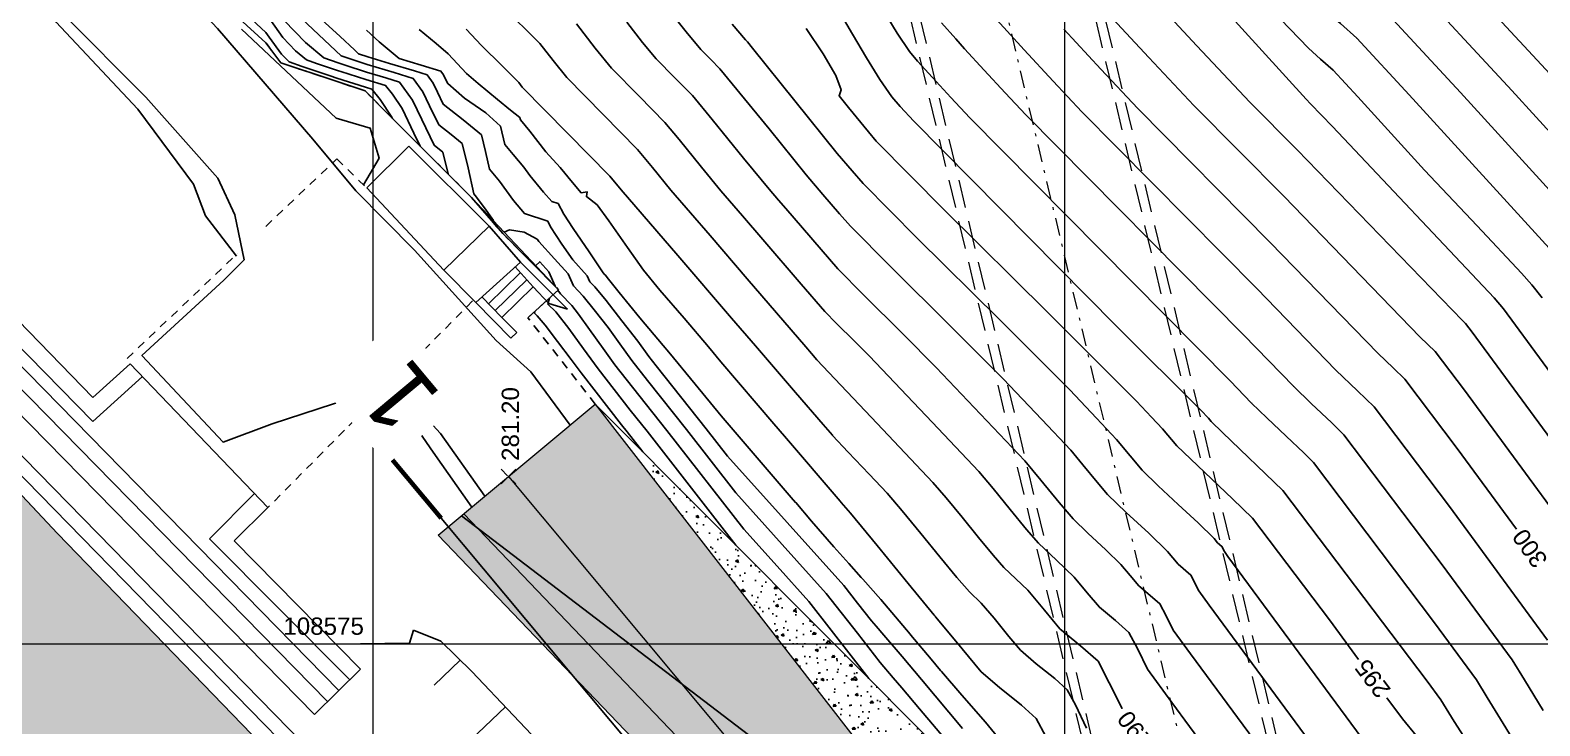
# Model space of a CAD drawing. Extents: x -427 to 62994, y 410 to 109394.
# Drawn here: x 62422.7 to 62477.3, y 109013.4 to 109038.5 of the extents above; entities that cross this region are included whole.
import ezdxf
from ezdxf.enums import TextEntityAlignment as Align

# ---------------------------------------------------------------- set-up
doc = ezdxf.new("R2018")
doc.units = 0
doc.header["$MEASUREMENT"] = 0
for name, pattern in [('DOT', [0.55, 0.3, -0.25]), ('TRATTEGGIATA', [19.05, 12.7, -6.35]), ('TRATTOPUNTO2', [12.7, 6.35, -3.175, 0, -3.175])]:
    doc.linetypes.add(name, pattern=pattern)
for name, color, linetype in [('-GZ-Bord route', 7, 'Continuous'), ('Bâti', 7, 'Continuous'), ('colore lago', 131, 'Continuous'), ('coordinate', 2, 'Continuous'), ('curve livello 1 m', 2, 'Continuous'), ('curve livello 1m', 2, 'Continuous'), ('curve livello 5 m', 7, 'Continuous'), ('curve livello 5m', 7, 'Continuous'), ('LIN010CO', 2, 'Continuous'), ('LIN018CO', 6, 'Continuous'), ('LIN025CO', 7, 'Continuous'), ('LIN035CO', 1, 'Continuous'), ('pendenze', 2, 'Continuous'), ('Per+Mod Surf', 7, 'Continuous'), ('SCALE', 2, 'Continuous'), ('scavo 1', 254, 'Continuous'), ('TalusHautBas', 7, 'Continuous'), ('TEXT018', 143, 'Continuous'), ('TEXT035', 1, 'Continuous'), ('TEXT050', 3, 'Continuous'), ('Tx   Talus', 7, 'Continuous')]:
    doc.layers.add(name, color=color, linetype=linetype)
doc.layers.add('Colori bordi', color=5, linetype='Continuous', plot=False)
doc.layers.add('no_plot', color=5, linetype='Continuous', plot=False)
doc.layers.add('LIN070CO', color=4, linetype='Continuous', lineweight=70)
doc.styles.add('ARIAL', font='arial.ttf')

# ---------------------------------------------------------------- blocks, each defined once
blk = doc.blocks.new('quote')
at = {"layer": 'LIN018CO'}
for p, q in [((0.001, 0.001), (-0.001, -0.001)), ((0.001, -0.001), (-0.001, 0.001))]:
    blk.add_line(p, q, dxfattribs=at)
at = {"layer": 'LIN035CO'}
for p, q in [((-0.013, 0.013), (-0.106, 0.106)), ((0.106, 0.106), (0.013, 0.013)), ((-0.013, -0.013), (-0.106, -0.106)), ((0.106, -0.106), (0.013, -0.013))]:
    blk.add_line(p, q, dxfattribs=at)
at = {"layer": 'TEXT035', "style": 'ARIAL'}
blk.add_attdef('VALORE', text='', height=0.25, dxfattribs=at).set_placement((0, 0.33), align=Align.CENTER)
blk = doc.blocks.new('*U49')
at = {"layer": 'LIN070CO'}
for p, q in [((1.66, 0.5), (1.66, 0)), ((1.66, 0), (0.16, 0))]:
    blk.add_line(p, q, dxfattribs=at)
at = {"layer": 'TEXT018', "lineweight": 30, "flags": 104}
blk.add_attdef('RIF1', text='', height=0.18, dxfattribs=at).set_placement((-46.516, -0.15), align=Align.TOP_LEFT)
blk.add_attdef('RIF2', text='', height=0.18, dxfattribs=at).set_placement((1.51, -0.15), align=Align.TOP_RIGHT)
at = {"layer": 'TEXT050', "lineweight": 30, "flags": 104}
blk.add_attdef('SEZ1', text='', height=0.4, dxfattribs=at).set_placement((-46.516, 0.15), align=Align.BOTTOM_LEFT)
blk.add_attdef('SEZ2', text='', height=0.4, dxfattribs=at).set_placement((1.51, 0.15), align=Align.BOTTOM_RIGHT)

msp = doc.modelspace()

# ---------------------------------------------------------------- hatches: boundary and pattern name
at = {"layer": 'colore lago', "ltscale": 2.5}
h = msp.add_hatch(color=256, dxfattribs=at)
h.dxf.hatch_style = 1
h.paths.add_polyline_path([(62403.499, 108977.658), (62404.097, 108976.694), (62408.916, 108969.059), (62412.513, 108963.385), (62414.029, 108963.649), (62417.111, 108961.802), (62420.321, 108958.422), (62420.36, 108949.694), (62427.644, 108939.064), (62433.439, 108931.59), (62435.62, 108928.82), (62504.445, 108928.82), (62502.417, 108930.828), (62500.274, 108930.602), (62498.589, 108931.324), (62497.131, 108932.113), (62495.338, 108933.017), (62493.613, 108933.634), (62491.905, 108934.167), (62489.707, 108934.754), (62487.784, 108935.2), (62486.027, 108935.577), (62484.36, 108936.084), (62482.854, 108936.418), (62481.303, 108936.879), (62479.592, 108937.814), (62478.241, 108939.125), (62476.939, 108940.292), (62475.735, 108941.798), (62474.248, 108943.738), (62472.032, 108946.318), (62469.668, 108948.981), (62467.569, 108951.889), (62465.279, 108954.634), (62463.088, 108957.246), (62461.001, 108959.854), (62459.301, 108962.127), (62457.985, 108964.093), (62456.379, 108966.017), (62455.3, 108967.229), (62454.247, 108968.775), (62453.447, 108970.675), (62453.016, 108973.053), (62452.406, 108974.905), (62451.638, 108977.403), (62450.902, 108979.29), (62450.747, 108979.687), (62450.034, 108981.375), (62449.575, 108982.899), (62451.055, 108983.353), (62451.145, 108985.883), (62451.918, 108987.768), (62451.47, 108991.694), (62446.435, 108996.988), (62437.346, 109006.227), (62431.087, 109012.674), (62423.709, 109020.312), (62417.08, 109027.37), (62407.871, 109037.702), (62404.726, 109041.749), (62403.499, 109043.471)])
at = {"layer": 'LIN010CO'}
h = msp.add_hatch(dxfattribs=at)
h.set_pattern_fill('AR-CONC', color=256, scale=0.15, angle=135.0001)
h.set_pattern_definition([(185.0001, (62534.6157, 109156.292), (-0.694212, 0.827327), [0.1125, -1.2375]), (130.0001, (62534.6157, 109156.292), (-0.650651, -0.944989), [0.09, -0.99]), (235.4515, (62534.5579, 109156.361), (-1.3448627, -0.117662), [0.09561, -1.051713]), (181.1843, (62534.4036, 109156.0799), (-0.956422, 1.307539), [0.16875, -1.85625]), (231.6357, (62534.3239, 109156.1889), (-2.024567, -0.041853), [0.143416, -1.57757]), (126.1842, (62534.4036, 109156.0799), (-2.024567, -0.041853), [0.135, -1.485]), (156.0001, (62534.3505, 109156.239), (-0.206075, 1.060157), [0.1125, -1.2375]), (101.0001, (62534.3505, 109156.239), (-1.027212, -0.511064), [0.09, -0.99]), (206.4515, (62534.3334, 109156.3274), (-1.233287, 0.549093), [0.09561, -1.051713]), (172.50008, (62534.6157, 109156.29204), (-0.36598425, -0.3401903), [0, -0.978, 0, -1.005, 0, -0.99375]), (142.50008, (62534.6157, 109156.29204), (-0.697364, -0.1393104), [0, -0.573, 0, -0.9555, 0, -0.37875]), (102.50008, (62534.85223, 109156.0555), (-0.542282, 0.5901265), [0, -0.375, 0, -1.17, 0, -1.5525]), (92.5001, (62534.9583, 109155.94945), (-0.7247404, 0.512384), [0, -0.4875, 0, -0.777, 0, -1.1025])])
h.paths.add_polyline_path([(62458.025, 109009.009), (62458.083, 109009.03), (62453.709, 109014.384), (62453.813, 109013.886, -0.559829), (62453.962, 109013.264, -0.014625), (62453.947, 109013.249), (62454.153, 109012.26), (62457.091, 109008.664), (62457.24, 109008.719)])
h.paths.add_polyline_path([(62453.706, 109014.397), (62453.709, 109014.384), (62458.083, 109009.03), (62458.796, 109009.294)])
h.paths.add_polyline_path([(62457.091, 109008.664), (62454.153, 109012.26), (62454.568, 109010.274), (62456.139, 109008.252), (62456.456, 109008.429)])
h.paths.add_polyline_path([(62453.813, 109013.886), (62453.709, 109014.384), (62453.661, 109014.443), (62445.225, 109022.901), (62444.938, 109022.678), (62453.057, 109012.221), (62453.734, 109012.774), (62454.153, 109012.26), (62453.947, 109013.249, -0.971171), (62453.432, 109013.794, -0.282192)])
at = {"layer": 'scavo 1'}
msp.add_hatch(color=256, dxfattribs=at).paths.add_polyline_path([(62456.122, 109008.269), (62475.399, 108984.673), (62478.98, 108979.345), (62481.414, 108976.114), (62483.586, 108973.826), (62484.512, 108972.379), (62485.555, 108971.51), (62487.205, 108970.149), (62489.579, 108968.527), (62492.177, 108965.611), (62492.614, 108964.77), (62493.112, 108963.56), (62493.895, 108962.421), (62494.998, 108961.247), (62497.311, 108958.792), (62498.592, 108957.44), (62499.553, 108956.123), (62501.154, 108954.238), (62502.56, 108952.134), (62503.684, 108950.529), (62504.965, 108949.01), (62506.216, 108947.64), (62507.377, 108945.883), (62507.497, 108945.109), (62508.152, 108943.5), (62509.076, 108942.458), (62510.475, 108940.939), (62511.995, 108939.479), (62512.775, 108938.524), (62510.749, 108936.833), (62506.863, 108941.485), (62502.977, 108946.135), (62502.056, 108945.366), (62478.786, 108973.22), (62477.628, 108972.253), (62467.329, 108984.58), (62466.637, 108985.369), (62465.011, 108987.22), (62466.235, 108988.243), (62453.412, 109003.591), (62437.477, 109020.248), (62443.147, 109024.985), (62454.891, 109009.858)])

# ---------------------------------------------------------------- linework, layer by layer
at = {"layer": '-GZ-Bord route', "flags": 128}
for points in [[(62395.466, 109069.587), (62398.281, 109067.764), (62403.487, 109063.645), (62408.257, 109061.156), (62413.594, 109055.824), (62417.806, 109051.029), (62422.848, 109045.782), (62426.343, 109041.942), (62429.497, 109038.562), (62432.941, 109034.562), (62434.492, 109032.689), (62436.614, 109030.554), (62439.562, 109027.286), (62440.816, 109026.154), (62442.24, 109024.228)], [(62396.257, 109064.627), (62400.856, 109060.501), (62404.928, 109056.709), (62409.904, 109051.83), (62415.051, 109047.467), (62419.781, 109042.728), (62423.9, 109039.089), (62426.902, 109036.078), (62429.507, 109033.158), (62430.121, 109031.821), (62430.459, 109030.198), (62429.721, 109029.467), (62426.765, 109026.74), (62429.697, 109023.605), (62431.468, 109024.273), (62435.899, 109025.72), (62437.559, 109023.916), (62439.161, 109021.656)]]:
    msp.add_lwpolyline(points, dxfattribs=at)
at = {"layer": 'Bâti', "linetype": 'Continuous'}
for p, q in [((62434.89, 109032.8), (62436.413, 109034.31)), ((62436.413, 109034.31), (62439.318, 109031.421)), ((62437.672, 109029.823), (62434.89, 109032.8)), ((62439.318, 109031.421), (62437.672, 109029.823)), ((62439.318, 109031.421), (62440.445, 109030.118)), ((62420.128, 109030.223), (62424.991, 109025.221)), ((62433.884, 109014.632), (62418.974, 109029.832)), ((62424.989, 109024.358), (62419.303, 109030.155)), ((62438.829, 109028.66), (62437.672, 109029.823)), ((62440.905, 109029.22), (62440.252, 109029.944)), ((62440.445, 109030.118), (62442.143, 109028.418)), ((62433.477, 109014.233), (62418.567, 109029.433)), ((62440.905, 109029.22), (62441.467, 109028.623)), ((62418.093, 109028.968), (62433.003, 109013.768)), ((62440.096, 109027.363), (62438.829, 109028.66)), ((62439.776, 109028.12), (62439.053, 109028.863)), ((62442.143, 109028.418), (62441.467, 109028.623)), ((62439.776, 109028.12), (62440.31, 109027.573)), ((62440.096, 109027.363), (62440.31, 109027.573)), ((62423.709, 109020.312), (62417.08, 109027.37)), ((62424.991, 109025.221), (62426.34, 109026.441)), ((62426.34, 109026.441), (62431.32, 109021.245)), ((62424.989, 109024.358), (62426.783, 109025.98)), ((62430.836, 109021.751), (62429.211, 109020.116)), ((62431.32, 109021.245), (62430.099, 109020.044)), ((62431.087, 109012.674), (62423.709, 109020.312)), ((62429.211, 109020.116), (62434.282, 109015.022)), ((62430.099, 109020.044), (62434.667, 109015.4)), ((62434.667, 109015.4), (62433.003, 109013.768))]:
    msp.add_line(p, q, dxfattribs=at)
at = {"layer": 'Bâti', "linetype": 'DOT'}
for p, q in [((62431.245, 109031.409), (62433.804, 109033.846)), ((62433.804, 109033.846), (62434.89, 109032.8)), ((62426.234, 109026.636), (62430.218, 109030.431)), ((62438.715, 109028.716), (62434.085, 109024.038)), ((62434.085, 109024.038), (62431.32, 109021.245))]:
    msp.add_line(p, q, dxfattribs=at)
at = {"layer": 'Bâti', "linetype": 'Continuous', "flags": 128}
for points in [[(62393.89, 109057.143), (62402.217, 109045.537), (62411.155, 109034.698), (62421.046, 109023.772), (62441.825, 109002.52), (62454.443, 108989.186), (62454.831, 108989.539), (62442.203, 109002.883), (62421.428, 109024.131), (62411.552, 109035.04), (62402.632, 109045.857), (62394.061, 109057.803), (62398.023, 109060.238)], [(62431.245, 109038.046), (62430.276, 109038.919)], [(62430.368, 109038.539), (62433.781, 109035.317), (62435.015, 109034.964), (62435.337, 109033.873), (62434.778, 109032.913)]]:
    msp.add_lwpolyline(points, dxfattribs=at)
at = {"layer": 'Colori bordi', "linetype": 'Continuous', "lineweight": 0, "flags": 128}
msp.add_lwpolyline([(62470.616, 108966.48), (62469.87, 108969.607), (62456.509, 108985.599), (62456.633, 108985.7), (62456.419, 108985.949), (62451.694, 108991.459), (62446.435, 108996.988), (62437.346, 109006.227), (62431.087, 109012.674), (62423.709, 109020.312), (62417.08, 109027.37), (62407.871, 109037.702), (62404.726, 109041.749), (62403.499, 109043.471), (62403.499, 108977.658), (62404.097, 108976.694), (62408.916, 108969.059), (62412.513, 108963.385)], dxfattribs=at)
at = {"layer": 'coordinate', "linetype": 'Continuous', "lineweight": 0}
for p, q in [((62435.112, 109126.32), (62435.112, 108928.82)), ((62460.112, 109126.32), (62460.112, 108928.82)), ((62403.499, 109016.319), (62546.999, 109016.319))]:
    msp.add_line(p, q, dxfattribs=at)
at = {"layer": 'curve livello 1 m'}
msp.add_line((62455.658, 109038.766), (62456.176, 109038.185), dxfattribs=at)
at = {"layer": 'curve livello 1 m', "flags": 128}
for points in [[(62455.554, 109054.972), (62456.137, 109054.528), (62457.03, 109053.833), (62457.96, 109053.073), (62458.893, 109052.293), (62459.548, 109051.727), (62460.226, 109051.074), (62460.953, 109050.37), (62461.233, 109050.124), (62461.733, 109049.557), (62462.56, 109048.595), (62463.278, 109047.769), (62464.891, 109045.98), (62466.489, 109044.23), (62467.824, 109042.792), (62468.641, 109041.94), (62469.279, 109041.353), (62470.077, 109040.658), (62470.879, 109039.961), (62471.527, 109039.366), (62474.423, 109036.248), (62478.27, 109032.027)], [(62447.514, 109052.908), (62448.709, 109051.849), (62450.172, 109050.553), (62452.642, 109048.45), (62454.513, 109046.9), (62455.129, 109046.44), (62455.687, 109046.021), (62456.348, 109045.42), (62456.694, 109044.875), (62457.065, 109044.282), (62457.653, 109043.573), (62458.664, 109042.423), (62459.99, 109040.951), (62461.524, 109039.275), (62463.159, 109037.512), (62464.787, 109035.781), (62468.031, 109032.503), (62472.964, 109027.41), (62473.506, 109026.889), (62474.567, 109025.484), (62480.143, 109017.897)], [(62456.513, 109050.807), (62457.007, 109050.394), (62458.172, 109049.389), (62458.746, 109048.834), (62459.354, 109048.301), (62459.697, 109047.908), (62460.133, 109047.404), (62462.776, 109044.472), (62465.396, 109041.603), (62467.583, 109039.247), (62468.923, 109037.849), (62469.367, 109037.453), (62469.815, 109037.054), (62470.71, 109036.09), (62473.121, 109033.444), (62475.019, 109031.431), (62476.628, 109029.719), (62476.997, 109029.294), (62477.372, 109028.826)], [(62456.618, 109048.967), (62457.483, 109048.22), (62457.643, 109048.066), (62458.064, 109047.699), (62458.414, 109047.39), (62458.561, 109047.221), (62465.658, 109039.507), (62468.837, 109036.007), (62468.998, 109035.844), (62469.795, 109035.022), (62475.632, 109028.821), (62475.972, 109028.429), (62478.84, 109024.53)], [(62481.429, 109018.618), (62474.838, 109027.587), (62474.606, 109027.894), (62474.488, 109028.008), (62468.515, 109034.173), (62466.812, 109035.894), (62464.892, 109037.936), (62462.964, 109040.015), (62461.155, 109041.992), (62459.591, 109043.728), (62458.399, 109045.084), (62457.705, 109045.92), (62457.705, 109045.92), (62457.394, 109046.414), (62457.092, 109046.707), (62456.635, 109047.104), (62456.635, 109047.104), (62456.188, 109047.439), (62455.221, 109048.24)], [(62478.135, 109036.405), (62473.238, 109041.678)], [(62478.919, 109033.43), (62476.279, 109036.327), (62472.382, 109040.522)], [(62445.822, 109039.215), (62446.434, 109038.439), (62446.964, 109037.808), (62447.32, 109037.446), (62447.654, 109037.106), (62449.435, 109034.935), (62450.774, 109033.274), (62451.378, 109032.557), (62451.971, 109031.868), (62452.375, 109031.412), (62453.816, 109029.955), (62456.01, 109027.781), (62457.886, 109025.901), (62459.286, 109024.423), (62460.332, 109023.318), (62460.776, 109022.789), (62461.286, 109022.163), (62461.667, 109021.715), (62462.34, 109021.062), (62463.155, 109020.313), (62463.829, 109019.659), (62464.218, 109019.194), (62464.676, 109018.805), (62464.966, 109018.233), (62465.339, 109017.721), (62469.125, 109012.586)], [(62476.781, 109009.483), (62474.188, 109013.512), (62474.188, 109013.512), (62473.71, 109014.295), (62473.214, 109014.969), (62468.005, 109021.866), (62465.825, 109023.963), (62465.415, 109024.353), (62465.31, 109024.479), (62465.228, 109024.566), (62465.118, 109024.682), (62461.969, 109027.831), (62454.663, 109035.214), (62454.167, 109035.748), (62453.865, 109036.092), (62453.865, 109036.092), (62453.436, 109036.718), (62452.952, 109037.505), (62452.446, 109038.362), (62451.951, 109039.199)], [(62476.455, 109012.629), (62475.959, 109013.437), (62475.389, 109014.382), (62474.997, 109015.015), (62474.997, 109015.015), (62473.485, 109017.072), (62469.105, 109022.871), (62468.754, 109023.219), (62468.123, 109023.82), (62467.424, 109024.485), (62466.869, 109025.022), (62466.869, 109025.022), (62466.095, 109025.821), (62456.687, 109035.328), (62455.995, 109036.067), (62455.332, 109036.789), (62454.801, 109037.381), (62454.505, 109037.73), (62454.505, 109037.73), (62454.06, 109038.389), (62453.555, 109039.223)], [(62434.886, 109038.501), (62435.34, 109038.084), (62436.063, 109037.475), (62436.854, 109037.242), (62437.572, 109037.016), (62437.665, 109036.888), (62437.73, 109036.751), (62437.818, 109036.569), (62438.426, 109036.048), (62439.198, 109035.513), (62439.728, 109035.03), (62439.883, 109034.369), (62440.178, 109034.012), (62440.571, 109033.547), (62440.787, 109033.246), (62441.282, 109032.64), (62441.584, 109032.313), (62441.806, 109032.237), (62442.009, 109031.847), (62442.354, 109031.328), (62442.925, 109030.49), (62443.413, 109029.764), (62443.465, 109029.683), (62443.518, 109029.642), (62443.575, 109029.562), (62444.01, 109029.021), (62444.761, 109028.108), (62445.603, 109027.097), (62445.806, 109026.86), (62446.76, 109025.702), (62447.704, 109024.558), (62448.058, 109024.144), (62450.232, 109021.614), (62450.389, 109021.431), (62450.393, 109021.427), (62450.965, 109020.751), (62451.772, 109019.822), (62452.316, 109019.219), (62452.763, 109018.722), (62452.817, 109018.652), (62453.475, 109017.915), (62454.526, 109016.664), (62454.551, 109016.636), (62455.285, 109015.761), (62455.631, 109015.36), (62455.661, 109015.323), (62456.396, 109014.467), (62457.248, 109013.484), (62457.691, 109012.96)], [(62436.784, 109038.532), (62437.403, 109038.019), (62437.831, 109037.651), (62438.499, 109036.939), (62438.917, 109036.579), (62439.612, 109035.997), (62440.089, 109035.614), (62440.422, 109035.344), (62440.442, 109035.259), (62440.788, 109034.846), (62441.366, 109034.1), (62441.875, 109033.541), (62442.322, 109033.001), (62442.639, 109032.623), (62442.859, 109032.652), (62442.828, 109032.485), (62443.219, 109032.183), (62443.642, 109031.609), (62444.309, 109030.646), (62444.897, 109029.823), (62445.486, 109029.108), (62446.357, 109028.088), (62447.239, 109027.055), (62447.69, 109026.509), (62449.604, 109024.273), (62449.986, 109023.829), (62451.996, 109021.48), (62452.037, 109021.427), (62452.289, 109021.133), (62452.37, 109021.039), (62453.332, 109019.874), (62454.455, 109018.498), (62455.402, 109017.351), (62455.428, 109017.321), (62455.451, 109017.295), (62456.175, 109016.411), (62457.094, 109015.311), (62457.76, 109014.736), (62458.56, 109014.097), (62459.083, 109013.624), (62459.438, 109012.973)], [(62438.484, 109038.535), (62439.037, 109037.948), (62439.782, 109037.209), (62440.386, 109036.605), (62440.512, 109036.447), (62442.147, 109034.784), (62443.68, 109033.223), (62444.08, 109032.736), (62446.13, 109030.355), (62448.076, 109028.094), (62448.938, 109027.092), (62450.388, 109025.406), (62451.382, 109024.248), (62451.72, 109023.856), (62451.727, 109023.847), (62452.289, 109023.243), (62453.052, 109022.454), (62453.694, 109021.769), (62454.246, 109021.122), (62454.913, 109020.309), (62455.602, 109019.464), (62456.218, 109018.716), (62456.67, 109018.197), (62457.095, 109017.793), (62457.563, 109017.241), (62458.094, 109016.58), (62458.519, 109016.087), (62459.082, 109015.601), (62459.759, 109015.06), (62460.202, 109014.66), (62460.502, 109014.109), (62460.898, 109013.271)], [(62442.473, 109038.729), (62443.147, 109037.856), (62443.738, 109037.127), (62444.733, 109036.115), (62445.667, 109035.164), (62446.177, 109034.551), (62446.988, 109033.554), (62447.691, 109032.698), (62448.47, 109031.793), (62449.209, 109030.934), (62450.596, 109029.321), (62451.449, 109028.329), (62451.872, 109027.902), (62452.515, 109027.265), (62453.065, 109026.714), (62455.324, 109024.327), (62457.013, 109022.543), (62457.529, 109021.935), (62458.148, 109021.177), (62458.738, 109020.455), (62459.169, 109019.956), (62459.815, 109019.341), (62460.462, 109018.726), (62460.931, 109018.162), (62461.368, 109017.641), (62461.947, 109017.156), (62462.439, 109016.732), (62462.754, 109016.122), (62463.114, 109015.399), (62463.985, 109014.203), (62465.907, 109011.595)], [(62444.288, 109038.789), (62444.86, 109038.058), (62445.351, 109037.468), (62446.027, 109036.78), (62446.661, 109036.135), (62447.374, 109035.275), (62448.511, 109033.878), (62449.497, 109032.679), (62449.64, 109032.513), (62449.776, 109032.355), (62450.031, 109032.058), (62451.912, 109029.871), (62452.844, 109028.929), (62454.263, 109027.523), (62455.475, 109026.308), (62457.305, 109024.375), (62458.673, 109022.931), (62459.253, 109022.239), (62459.919, 109021.422), (62460.418, 109020.835), (62460.956, 109020.313), (62461.607, 109019.715), (62462.146, 109019.192), (62462.481, 109018.79), (62462.793, 109018.417), (62463.206, 109018.071), (62463.558, 109017.769), (62463.782, 109017.332), (62464.04, 109016.816), (62464.662, 109015.962), (62467.516, 109012.09)], [(62448.096, 109038.716), (62448.577, 109038.148), (62448.613, 109038.111), (62448.647, 109038.076), (62448.83, 109037.854), (62451.897, 109034.048), (62452.433, 109033.414), (62452.837, 109032.954), (62454.788, 109030.981), (62457.758, 109028.039), (62460.297, 109025.495), (62461.267, 109024.471), (62461.992, 109023.705), (62462.479, 109023.118), (62462.917, 109022.594), (62463.493, 109022.026), (62464.214, 109021.361), (62464.934, 109020.696), (62465.513, 109020.125), (62465.642, 109019.971), (62465.795, 109019.841), (62465.891, 109019.651), (62466.015, 109019.48), (62470.833, 109012.945)], [(62457.661, 109038.87), (62458.645, 109037.795), (62459.693, 109036.664), (62460.737, 109035.554), (62467.063, 109029.162), (62469.917, 109026.216), (62470.695, 109025.47), (62471.306, 109024.88), (62474.026, 109021.278), (62477.57, 109016.456)], [(62477.405, 109013.906), (62476.731, 109015.02), (62476.283, 109015.736), (62476.283, 109015.736), (62473.755, 109019.175), (62470.205, 109023.875), (62469.767, 109024.305), (62469.027, 109025.008), (62468.393, 109025.619), (62468.393, 109025.619), (62466.579, 109027.491), (62458.712, 109035.441), (62457.96, 109036.241), (62457.205, 109037.055), (62456.496, 109037.83), (62456.176, 109038.185)], [(62434.443, 109037.787), (62434.588, 109037.652), (62434.926, 109037.538), (62435.711, 109037.3), (62436.616, 109037.03), (62437.071, 109036.887), (62437.291, 109036.582), (62437.447, 109036.259), (62437.655, 109035.827), (62438.376, 109035.256), (62439.033, 109034.716), (62439.179, 109034.119), (62439.324, 109033.478), (62439.692, 109033.038), (62440.194, 109032.339), (62440.587, 109031.879), (62441.43, 109031.593), (62441.534, 109031.391), (62441.939, 109030.761), (62442.34, 109030.196), (62442.858, 109029.621), (62442.954, 109029.407), (62443.128, 109029.224), (62443.538, 109028.727), (62444.115, 109027.999), (62444.686, 109027.259), (62445.086, 109026.705), (62445.347, 109026.371), (62447.157, 109024.093), (62447.932, 109023.098), (62450.086, 109020.704), (62452.13, 109018.433), (62452.628, 109017.794), (62453.131, 109017.149), (62453.302, 109016.958), (62453.575, 109016.633), (62454.236, 109015.864), (62454.936, 109015.031), (62456.426, 109013.256)], [(62435.821, 109035.308), (62435.796, 109035.36), (62435.379, 109035.994), (62435.069, 109036.369), (62435.069, 109036.369), (62434.84, 109036.438), (62433.814, 109036.771)], [(62440.995, 109029.997), (62441.14, 109030.128), (62441.469, 109029.762), (62441.696, 109029.252)], [(62453.04, 109015.066), (62451.673, 109016.818), (62450.864, 109017.854), (62449.72, 109019.126), (62448.515, 109020.466), (62445.731, 109024.036), (62444.724, 109025.304), (62443.862, 109026.408), (62443.438, 109026.991), (62442.946, 109027.679), (62442.54, 109028.237), (62442.54, 109028.237), (62442.297, 109028.544), (62441.89, 109028.969), (62441.831, 109029.055), (62441.8, 109029.099)], [(62441.494, 109028.819), (62441.443, 109028.648), (62441.438, 109028.603), (62441.72, 109028.325), (62442.198, 109027.715), (62442.723, 109026.987), (62443.249, 109026.259), (62444.413, 109024.771), (62445.019, 109024.008), (62448.231, 109019.888)], [(62440.962, 109028.333), (62440.955, 109028.272), (62441.049, 109028.179), (62441.333, 109027.832), (62441.79, 109027.247), (62442.284, 109026.599), (62442.637, 109026.111), (62444.101, 109024.238), (62444.306, 109023.98), (62444.867, 109023.261)]]:
    msp.add_lwpolyline(points, dxfattribs=at)
at = {"layer": 'curve livello 1m', "flags": 128}
for points in [[(62434.106, 109037.242), (62433.855, 109037.324), (62433.339, 109037.506), (62433.339, 109037.506), (62432.681, 109038.051), (62431.902, 109038.851), (62431.902, 109038.851), (62431.612, 109039.265), (62431.564, 109039.321), (62431.374, 109039.404), (62431.245, 109039.531)], [(62431.245, 109038.421), (62430.218, 109039.364)], [(62431.245, 109039.106), (62431.567, 109038.645), (62431.853, 109038.24), (62432.32, 109037.76), (62432.715, 109037.433), (62433.074, 109037.302), (62433.869, 109037.035), (62433.959, 109037.006)], [(62432.856, 109039.249), (62433.929, 109038.268), (62434.443, 109037.787)], [(62433.814, 109036.771), (62433.569, 109036.851), (62432.551, 109037.192), (62432.091, 109037.36), (62432.091, 109037.36), (62431.804, 109037.629), (62431.366, 109038.247), (62431.245, 109038.421)], [(62433.959, 109037.006), (62434.862, 109036.713), (62435.569, 109036.498), (62435.826, 109036.189), (62436.17, 109035.666), (62436.596, 109034.781), (62436.825, 109034.306)], [(62437.828, 109033.304), (62437.644, 109034.088), (62437.328, 109034.343), (62436.88, 109035.273), (62436.544, 109035.971), (62436.07, 109036.628), (62435.579, 109036.778), (62434.883, 109036.988), (62434.883, 109036.988), (62434.106, 109037.242)]]:
    msp.add_lwpolyline(points, dxfattribs=at)
at = {"layer": 'curve livello 5 m', "flags": 128}
for points in [[(62456.021, 109052.944), (62456.655, 109052.426), (62457.95, 109051.344), (62458.86, 109050.558), (62458.86, 109050.558), (62459.337, 109050.098), (62459.85, 109049.602), (62459.85, 109049.602), (62460.294, 109049.212), (62460.639, 109048.821), (62461.209, 109048.157), (62461.706, 109047.587), (62461.706, 109047.587), (62463.833, 109045.226), (62465.943, 109042.917), (62467.703, 109041.019), (62468.782, 109039.895), (62468.782, 109039.895), (62469.367, 109039.364), (62470.078, 109038.747), (62470.671, 109038.21), (62470.671, 109038.21), (62472.567, 109036.169), (62477.62, 109030.623)], [(62438.418, 109040.732), (62441.141, 109038.021), (62441.629, 109037.41), (62442.125, 109036.787), (62442.125, 109036.787), (62443.44, 109035.449), (62444.674, 109034.194), (62445.214, 109033.537), (62445.886, 109032.717), (62445.886, 109032.717), (62447.3, 109031.074), (62448.643, 109029.514), (62450.755, 109027.057), (62450.967, 109026.811), (62451.162, 109026.584), (62453.343, 109024.28), (62455.354, 109022.156), (62455.83, 109021.598), (62456.405, 109020.898), (62456.998, 109020.168), (62457.53, 109019.524), (62457.919, 109019.076), (62457.919, 109019.076), (62458.348, 109018.668), (62458.778, 109018.259), (62458.778, 109018.259), (62459.381, 109017.534), (62459.943, 109016.864), (62459.943, 109016.864), (62460.688, 109016.24), (62461.32, 109015.696), (62461.32, 109015.696), (62461.725, 109014.911), (62462.189, 109013.981), (62462.189, 109013.981), (62462.189, 109013.98)], [(62470.74, 109015.749), (62469.681, 109017.185), (62466.905, 109020.861), (62466.177, 109021.561), (62464.166, 109023.473), (62463.651, 109024.092), (62463.247, 109024.518), (62462.707, 109025.088), (62459.506, 109028.298), (62455.76, 109032.008), (62453.3, 109034.495), (62453.02, 109034.821), (62452.297, 109035.703), (62451.964, 109036.132), (62452.037, 109036.34), (62451.841, 109036.858), (62451.388, 109037.646), (62450.769, 109038.56)], [(62460.084, 109038.535), (62461.426, 109037.088), (62462.762, 109035.667), (62462.762, 109035.667), (62467.547, 109030.832), (62471.44, 109026.813), (62471.982, 109026.295), (62472.406, 109025.885), (62472.406, 109025.885), (62474.297, 109023.381), (62476.442, 109020.462)], [(62439.86, 109031.201), (62440.049, 109031.289), (62440.577, 109031.194), (62441.053, 109030.948), (62441.053, 109030.948), (62441.059, 109030.936), (62441.108, 109030.863), (62441.677, 109030.238), (62442.164, 109029.692), (62442.164, 109029.692), (62442.358, 109029.255), (62442.712, 109028.884), (62443.11, 109028.395), (62443.613, 109027.748), (62443.613, 109027.748), (62444.037, 109027.161), (62444.474, 109026.556), (62444.474, 109026.556), (62445.036, 109025.837), (62446.444, 109024.065), (62448.224, 109021.782), (62449.903, 109019.915), (62451.497, 109018.143), (62452.624, 109016.699), (62453.445, 109015.646), (62453.922, 109015.092), (62454.224, 109014.732), (62454.867, 109013.967), (62456.203, 109012.388)], [(62477.811, 109005.481), (62475.516, 109008.978), (62473.735, 109011.663), (62472.819, 109013.006), (62472.321, 109013.605), (62471.758, 109014.368)]]:
    msp.add_lwpolyline(points, dxfattribs=at)
at = {"layer": 'curve livello 5m', "flags": 128}
for points in [[(62431.245, 109040.141), (62431.277, 109040.104), (62431.332, 109040.047), (62431.402, 109039.999), (62431.953, 109039.457), (62432.133, 109039.292), (62433.963, 109037.579), (62434.254, 109037.482)], [(62434.254, 109037.482), (62434.905, 109037.263), (62435.882, 109036.969), (62436.571, 109036.757), (62436.917, 109036.277), (62437.163, 109035.766), (62437.491, 109035.085), (62437.935, 109034.734), (62438.339, 109034.402), (62438.552, 109033.527), (62438.765, 109032.588), (62438.813, 109032.53), (62439.147, 109032.078), (62439.468, 109031.617)]]:
    msp.add_lwpolyline(points, dxfattribs=at)
at = {"layer": 'LIN010CO', "linetype": 'TRATTOPUNTO2', "lineweight": 0, "ltscale": 0.1, "flags": 128}
msp.add_lwpolyline([(62437.225, 109126.32), (62477.259, 108958.36)], dxfattribs=at)
at = {"layer": 'LIN025CO', "linetype": 'TRATTEGGIATA', "lineweight": 0, "ltscale": 0.08}
for p, q in [((62440.391, 109126.32), (62477.065, 108972.459)), ((62440.746, 109126.32), (62468.319, 109010.64)), ((62434.375, 109123.508), (62461.656, 109009.052)), ((62434.729, 109123.508), (62468.205, 108983.064))]:
    msp.add_line(p, q, dxfattribs=at)
at = {"layer": 'LIN025CO', "linetype": 'Continuous'}
for p, q in [((62431.245, 109038.046), (62431.779, 109037.323)), ((62431.779, 109037.323), (62433.749, 109036.667))]:
    msp.add_line(p, q, dxfattribs=at)
at = {"layer": 'LIN025CO'}
msp.add_line((62443.147, 109024.985), (62458.838, 109009.252), dxfattribs=at)
at = {"layer": 'LIN035CO', "linetype": 'Continuous', "lineweight": 0, "flags": 128}
msp.add_lwpolyline([(62453.412, 109003.591), (62437.477, 109020.248), (62443.147, 109024.985), (62454.891, 109009.858), (62456.122, 109008.269)], dxfattribs=at)
at = {"layer": 'LIN035CO', "flags": 128}
msp.add_lwpolyline([(62438.4, 109021.019), (62454.307, 109004.391), (62467.156, 108989.012)], dxfattribs=at)
at = {"layer": 'no_plot', "lineweight": 0, "ltscale": 0.1}
msp.add_line((62440.009, 109022.364), (62511.176, 108937.18), dxfattribs=at)
at = {"layer": 'no_plot', "flags": 128}
msp.add_lwpolyline([(62437.581, 109020.856), (62510.231, 108933.897)], dxfattribs=at)
at = {"layer": 'pendenze', "linetype": 'Continuous'}
for p, q in [((62438.272, 109015.723), (62437.327, 109014.826)), ((62438.272, 109015.723), (62437.327, 109014.826)), ((62439.901, 109014.035), (62435.537, 109009.894)), ((62439.901, 109014.035), (62435.537, 109009.894))]:
    msp.add_line(p, q, dxfattribs=at)
at = {"layer": 'Per+Mod Surf', "linetype": 'Continuous'}
for p, q in [((62431.245, 109038.046), (62431.779, 109037.323)), ((62431.779, 109037.323), (62433.749, 109036.667)), ((62433.749, 109036.667), (62434.83, 109036.307)), ((62434.83, 109036.307), (62435.781, 109035.348)), ((62435.781, 109035.348), (62438.68, 109032.453)), ((62438.68, 109032.453), (62441.822, 109029.119)), ((62441.822, 109029.119), (62440.713, 109028.106))]:
    msp.add_line(p, q, dxfattribs=at)
at = {"layer": 'SCALE', "linetype": 'Continuous'}
for p, q in [((62440.445, 109030.118), (62438.829, 109028.66)), ((62440.423, 109029.715), (62439.294, 109028.615)), ((62440.664, 109029.467), (62439.535, 109028.368)), ((62440.905, 109029.22), (62439.776, 109028.12))]:
    msp.add_line(p, q, dxfattribs=at)
at = {"layer": 'scavo 1'}
msp.add_line((62438.313, 109020.946), (62451.007, 109011.264), dxfattribs=at)
at = {"layer": 'TalusHautBas', "linetype": 'DOT'}
for p, q in [((62431.779, 109037.323), (62431.245, 109038.046)), ((62433.749, 109036.667), (62431.779, 109037.323)), ((62434.83, 109036.307), (62433.749, 109036.667)), ((62434.83, 109036.307), (62435.781, 109035.348)), ((62435.781, 109035.348), (62438.68, 109032.453)), ((62438.68, 109032.453), (62439.804, 109031.147)), ((62439.804, 109031.147), (62441.822, 109029.119)), ((62440.713, 109028.106), (62441.822, 109029.119)), ((62443.147, 109024.985), (62440.713, 109028.106))]:
    msp.add_line(p, q, dxfattribs=at)
at = {"layer": 'TalusHautBas', "linetype": 'Continuous'}
for p, q in [((62436.439, 109016.346), (62436.582, 109016.808)), ((62436.582, 109016.808), (62437.57, 109016.414)), ((62433.772, 109016.311), (62436.439, 109016.346)), ((62437.57, 109016.414), (62438.682, 109015.32)), ((62438.682, 109015.32), (62449.048, 109004.394))]:
    msp.add_line(p, q, dxfattribs=at)
at = {"layer": 'TalusHautBas', "linetype": 'Continuous', "flags": 128}
for points in [[(62394.801, 109064.407), (62396.083, 109064.098), (62400.487, 109060.01), (62404.425, 109055.744), (62409.403, 109051.252), (62414.705, 109047.183), (62419.462, 109042.486), (62423.657, 109038.801), (62426.613, 109035.648), (62428.626, 109032.931), (62429.065, 109031.793), (62430.177, 109030.329)], [(62435.768, 109025.451), (62437.29, 109023.247), (62438.691, 109021.263)]]:
    msp.add_lwpolyline(points, dxfattribs=at)
at = {"layer": 'Tx   Talus', "linetype": 'Continuous'}
for p, q in [((62433.749, 109036.667), (62434.83, 109036.307)), ((62434.83, 109036.307), (62435.781, 109035.348)), ((62435.781, 109035.348), (62438.68, 109032.453)), ((62438.68, 109032.453), (62439.804, 109031.147)), ((62439.804, 109031.147), (62441.822, 109029.119)), ((62441.822, 109029.119), (62440.713, 109028.106))]:
    msp.add_line(p, q, dxfattribs=at)

# ---------------------------------------------------------------- block references
ref = msp.add_blockref('*U49', (62437.837, 109020.549), dxfattribs=dict(xscale=-2.5, yscale=2.5, zscale=2.5, rotation=309.8773299730927))
lines = msp.add_mtext('1', dxfattribs={"layer": 'TEXT050', "insert": (62435.705, 109023.687), "char_height": 2.5, "attachment_point": 1, "rotation": 129.8773, "bg_fill": 3, "box_fill_scale": 1.25, "bg_fill_color": 256, "bg_fill_transparency": 0})
ref.add_attrib('SEZ2', '', (62435.705, 109023.687), dxfattribs={"flags": 4}).embed_mtext(lines)
ref = msp.add_blockref('quote', (62440.009, 109022.364), dxfattribs=dict(xscale=2.5, yscale=2.5, zscale=2.5, rotation=90.00008027419784))
ref.add_attrib('VALORE', '281.20', dxfattribs={"layer": 'TEXT035', "height": 0.625, "rotation": 90.0001, "style": 'ARIAL'}).set_placement((62440.392, 109024.265), align=Align.CENTER)

# ---------------------------------------------------------------- texts
at = {"layer": 'coordinate', "color": 1, "style": 'ARIAL'}
for s, rotation, p in [('300', 125.1835, (62476.763, 109020.544)), ('108575', 0.0001, (62434.787, 109016.645)), ('295', 126.8255, (62471.058, 109015.831)), ('290', 126.8255, (62462.471, 109013.966))]:
    msp.add_text(s, height=0.625, rotation=rotation, dxfattribs=at).set_placement(p, align=Align.RIGHT)

doc.saveas('drawing.dxf')
